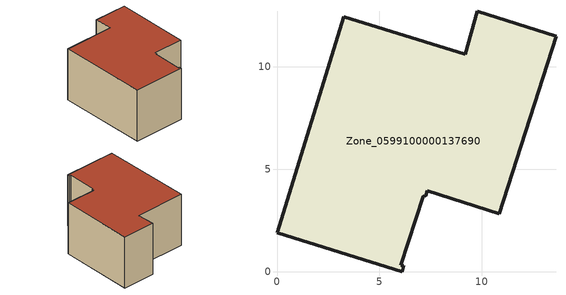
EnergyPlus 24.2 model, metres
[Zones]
Zone_0599100000137690
 floor ground (C_G): 9.18,10.6 9.78,12.69 13.61,11.47 10.85,2.82 7.33,3.93 7.26,3.69 7.13,3.68 6.03,0.32 6.2,0.28 6.11,0 0,1.9 3.25,12.43 z0
 wall outside (C_F): 6.11,0 6.2,0.28 6.03,0.32 7.13,3.68 7.26,3.69 7.33,3.93 10.85,2.82 13.61,11.47 9.78,12.69 9.18,10.6 3.25,12.43 0,1.9 6.11,0 z0:6.5
 roof outside (C_R): 7.13,3.68 7.26,3.69 7.33,3.93 10.85,2.82 13.61,11.47 9.78,12.69 9.18,10.6 3.25,12.43 0,1.9 6.11,0 6.2,0.28 6.03,0.32 z6.5
[BUILDING]
Pand.0599100000137690: North Axis=0; Terrain=City; Loads Convergence Tolerance Value=0.04; Temperature Convergence Tolerance Value=0.4; Solar Distribution=FullExterior; Maximum Number of Warmup Days=25; Minimum Number of Warmup Days=1
[Site:Location]
Rotterdam.The.Hague.AP_ZH_NLD Design_Conditions: Latitude=51.96; Longitude=4.45; Time Zone=1; Elevation=-4.5
[SITE:GROUNDTEMPERATURE:BUILDINGSURFACE]
18, 18, 18, 18, 18, 18, 18, 18, 18, 18, 18, 18
[MATERIAL] Thermal Absorptance=0.9; Solar Absorptance=0.7; Visible Absorptance=0.7
Name | Roughness | Thickness | Conductivity | Density | Specific Heat
G.D.1975-1991 | MediumSmooth | 0.15 | 0.288461 | 540 | 1210
F.D.1975-1991 | Rough | 0.3 | 0.230769 | 1920 | 840
R.D.1975-1991 | MediumRough | 0.2 | 0.153846 | 1500 | 1000
[CONSTRUCTION]
C_G: G.D.1975-1991
C_F: F.D.1975-1991
C_R: R.D.1975-1991
[ZONE]
Zone_0599100000137690: Type=1; Multiplier=1; Ceiling Height=Autocalculate; Volume=Autocalculate; Floor Area=autocalculate; Part of Total Floor Area=Yes
[ZONEINFILTRATION:DESIGNFLOWRATE]
Infil_Zone_0599100000137690: Zone or ZoneList or Space or SpaceList=Zone_0599100000137690; Schedule=AlwaysOn; Design Flow Rate Calculation Method=Flow/Area; Flow Rate per Floor Area=0.0042; Constant Term Coefficient=1; Temperature Term Coefficient=0; Velocity Term Coefficient=0; Velocity Squared Term Coefficient=0
[HVACTEMPLATE:ZONE:IDEALLOADSAIRSYSTEM]
Zone_0599100000137690: Maximum Heating Supply Air Temperature=50; Minimum Cooling Supply Air Temperature=13; Maximum Heating Supply Air Humidity Ratio=0.0156; Minimum Cooling Supply Air Humidity Ratio=0.0077; Heating Limit=NoLimit; Cooling Limit=NoLimit; Dehumidification Control Type=ConstantSensibleHeatRatio; Cooling Sensible Heat Ratio=0.7; Dehumidification Setpoint=60; Humidification Control Type=None; Humidification Setpoint=30; Outdoor Air Method=None; Outdoor Air Flow Rate per Person=0.00944; Outdoor Air Flow Rate per Zone Floor Area=0; Outdoor Air Flow Rate per Zone=0; Demand Controlled Ventilation Type=None; Outdoor Air Economizer Type=NoEconomizer; Heat Recovery Type=None; Sensible Heat Recovery Effectiveness=0.7; Latent Heat Recovery Effectiveness=0.65
[ZONECONTROL:THERMOSTAT]
ThermostatControl_Zone_0599100000137690: Zone or ZoneList=Zone_0599100000137690; Control Type Schedule=DualSetpointControlType; Control 1=Thermostat_Zone_0599100000137690; Temperature Difference Between Cutout And Setpoint=0
[THERMOSTATSETPOINT:DUALSETPOINT]
Thermostat_Zone_0599100000137690: Heating Setpoint Temperature Schedule=HeatingSetpoint_Zone_0599100000137690; Cooling Setpoint Temperature Schedule=CoolingSetpoint_Zone_0599100000137690
[SCHEDULE:COMPACT]
HeatingSetpoint_Zone_0599100000137690: Through: 12/31, For: AllDays, Until: 24:00, 21
CoolingSetpoint_Zone_0599100000137690: Through: 12/31, For: AllDays, Until: 24:00, 24
DualSetpointControlType: Through: 12/31, For: AllDays, Until: 24:00, 4
AlwaysOn: Through: 12/31, For: AllDays, Until: 24:00, 1
